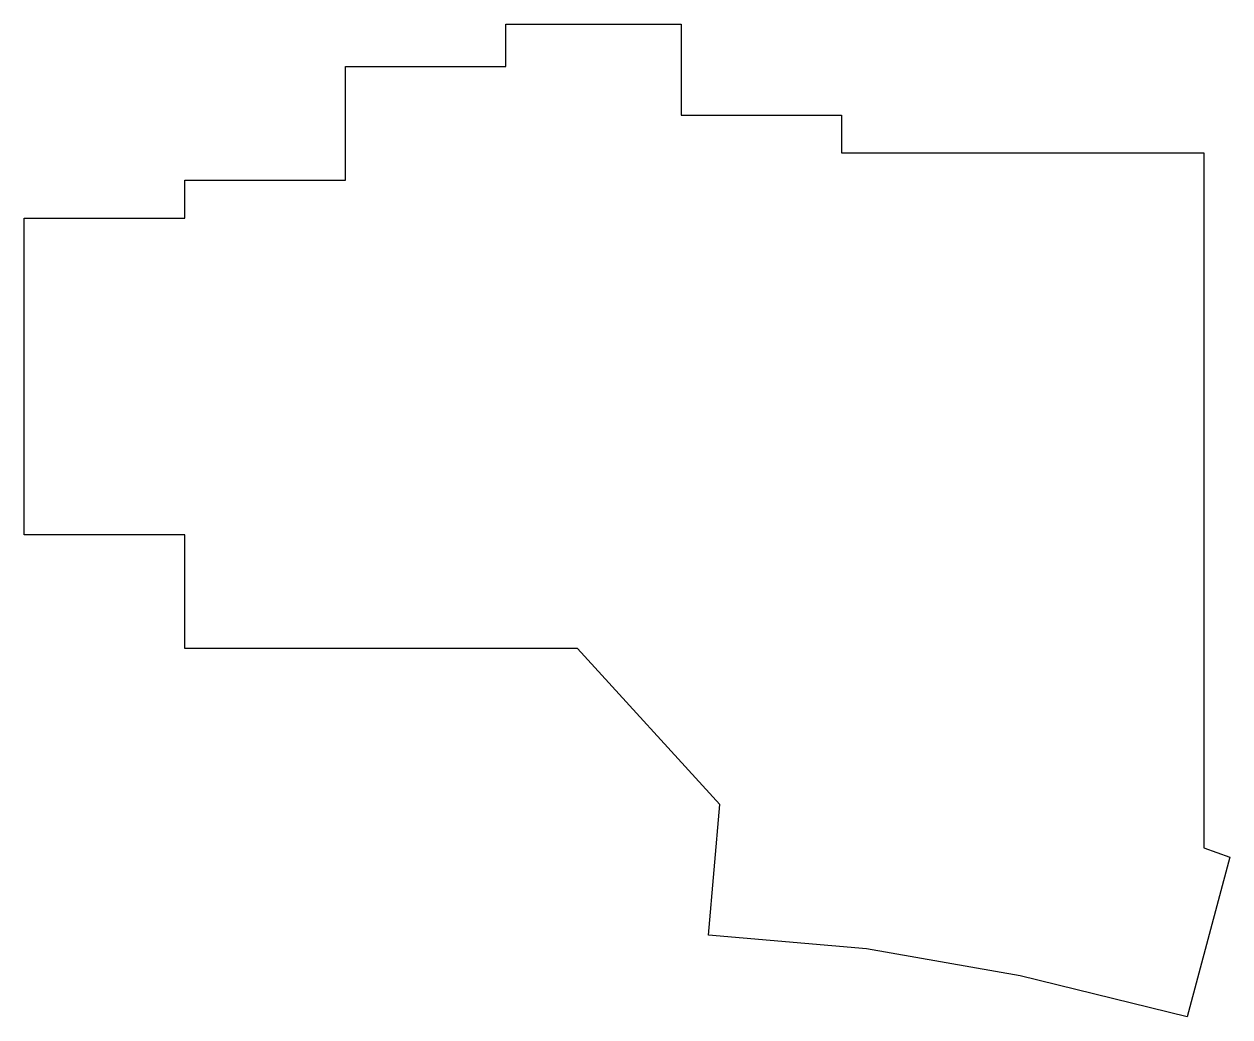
# Model space of a CAD drawing. Header units: millimetres. Extents: x -10 to 125, y -46 to 65.
import ezdxf

# ---------------------------------------------------------------- set-up
doc = ezdxf.new("R2010")
doc.units = ezdxf.units.MM

msp = doc.modelspace()

# ---------------------------------------------------------------- linework, layer by layer
for p, q in [((44.19, 60.27), (44.19, 65.03)), ((44.19, 65.03), (63.81, 65.03)), ((63.81, 65.03), (63.81, 54.83)), ((26.19, 47.52), (26.19, 60.27)), ((26.19, 60.27), (44.19, 60.27)), ((63.81, 54.83), (81.81, 54.83)), ((81.81, 54.83), (81.81, 50.58)), ((81.81, 50.58), (122.4, 50.58)), ((122.4, 50.58), (122.4, -27.37)), ((8.19, 43.27), (8.19, 47.52)), ((8.19, 47.52), (26.19, 47.52)), ((-9.81, 7.74), (-9.81, 43.27)), ((-9.81, 43.27), (8.19, 43.27)), ((8.19, 7.74), (-9.81, 7.74)), ((8.19, -5.01), (8.19, 7.74)), ((52.2, -5.01), (8.19, -5.01)), ((68.17, -22.48), (52.2, -5.01)), ((66.89, -37.14), (68.17, -22.48)), ((122.4, -27.37), (125.32, -28.41)), ((125.32, -28.41), (120.52, -46.31)), ((84.59, -38.69), (66.89, -37.14)), ((101.82, -41.71), (84.59, -38.69)), ((120.52, -46.31), (101.82, -41.71))]:
    msp.add_line(p, q)

doc.saveas('drawing.dxf')
